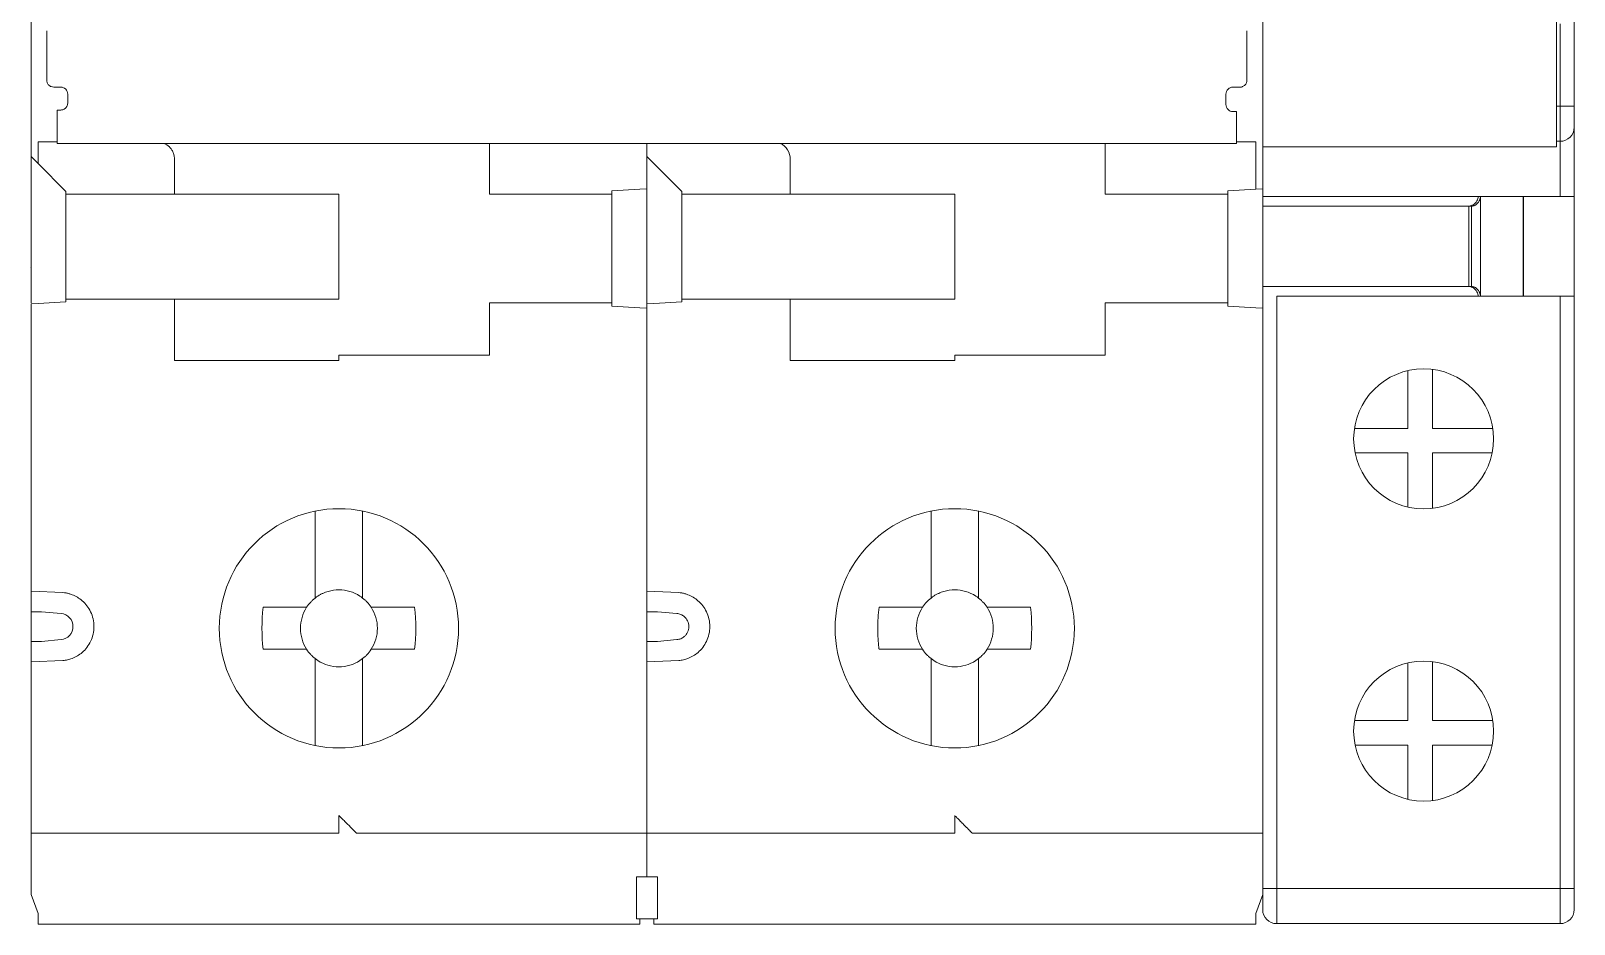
# Model space of a CAD drawing. Header units: millimetres. Extents: x 42222 to 59290, y 36233 to 38835.
# Drawn here: x 52190.38 to 52234.49, y 37369.91 to 37395.43 of the extents above; entities that cross this region are included whole.
import ezdxf

# ---------------------------------------------------------------- set-up
doc = ezdxf.new("R2010")
doc.units = ezdxf.units.MM
doc.set_wipeout_variables(frame=1)
doc.layers.add('SI-ORMAR-Oprema', color=30, linetype='Continuous', lineweight=5)

# ---------------------------------------------------------------- blocks, each defined once
blk = doc.blocks.new('5SY4206')
blk.add_wipeout([(27361.124, 37300.705), (27361.124, 37302.455), (27361.324, 37303.004), (27361.324, 37303.305), (27378.524, 37303.305), (27378.524, 37303.155), (27378.924, 37303.155), (27378.924, 37303.305), (27396.124, 37303.305), (27396.324, 37302.455), (27396.324, 37214.355), (27396.124, 37213.805), (27396.124, 37213.505), (27378.924, 37213.505), (27378.924, 37213.655), (27378.524, 37213.655), (27378.524, 37213.505), (27361.324, 37213.505), (27361.324, 37213.806), (27361.124, 37214.355)])
for p, q in [((27361.574, 37239.023), (27361.574, 37237.615)), ((27395.874, 37237.615), (27395.874, 37239.023)), ((27361.974, 37237.415), (27361.774, 37237.415)), ((27395.674, 37237.415), (27395.474, 37237.415)), ((27361.124, 37236.705), (27361.124, 37237.022)), ((27362.174, 37236.966), (27362.174, 37237.216)), ((27395.274, 37237.216), (27395.274, 37236.917)), ((27396.324, 37237.022), (27396.324, 37236.855)), ((27361.124, 37235.431), (27361.124, 37236.705)), ((27361.874, 37236.762), (27361.974, 37236.762)), ((27361.874, 37236.718), (27361.874, 37236.762)), ((27361.874, 37236.718), (27361.874, 37236.628)), ((27395.474, 37236.718), (27395.574, 37236.718)), ((27395.574, 37236.628), (27395.574, 37236.718)), ((27396.324, 37236.705), (27396.324, 37234.507)), ((27361.874, 37235.855), (27361.324, 37235.855)), ((27361.874, 37235.807), (27365.974, 37235.807)), ((27365.974, 37235.807), (27391.474, 37235.807)), ((27374.224, 37234.355), (27374.224, 37235.807)), ((27378.724, 37235.807), (27378.724, 37235.431)), ((27391.474, 37235.807), (27395.575, 37235.807)), ((27391.824, 37235.807), (27391.824, 37234.355)), ((27396.124, 37235.855), (27395.574, 37235.855)), ((27396.124, 37235.855), (27396.124, 37234.497)), ((27361.124, 37231.255), (27361.124, 37235.431)), ((27361.124, 37235.431), (27361.324, 37235.231)), ((27361.324, 37235.231), (27361.324, 37235.355)), ((27361.324, 37235.231), (27362.124, 37234.431)), ((27365.224, 37234.355), (27365.224, 37235.355)), ((27378.724, 37235.431), (27378.924, 37235.231)), ((27378.724, 37234.507), (27378.724, 37235.431)), ((27378.924, 37235.231), (27379.724, 37234.431)), ((27382.824, 37234.355), (27382.824, 37235.355)), ((27362.124, 37234.431), (27362.124, 37234.355)), ((27365.224, 37234.355), (27362.124, 37234.355)), ((27362.124, 37234.355), (27362.124, 37231.355)), ((27365.224, 37234.355), (27365.624, 37234.355)), ((27365.624, 37234.355), (27369.924, 37234.355)), ((27369.924, 37234.355), (27369.924, 37231.355)), ((27374.624, 37234.355), (27374.224, 37234.355)), ((27374.624, 37234.355), (27377.724, 37234.355)), ((27377.724, 37234.455), (27378.524, 37234.497)), ((27377.724, 37234.455), (27377.724, 37234.355)), ((27377.724, 37234.355), (27377.724, 37231.255)), ((27378.724, 37234.507), (27378.524, 37234.497)), ((27378.724, 37234.507), (27378.724, 37231.255)), ((27379.724, 37234.431), (27379.724, 37234.355)), ((27379.724, 37234.355), (27382.824, 37234.355)), ((27379.724, 37234.355), (27379.724, 37231.355)), ((27383.224, 37234.355), (27382.824, 37234.355)), ((27387.524, 37234.355), (27383.224, 37234.355)), ((27387.524, 37231.355), (27387.524, 37234.355)), ((27392.224, 37234.355), (27391.824, 37234.355)), ((27392.224, 37234.355), (27395.324, 37234.355)), ((27395.324, 37234.455), (27396.124, 37234.497)), ((27395.324, 37234.355), (27395.324, 37234.455)), ((27395.324, 37231.255), (27395.324, 37234.355)), ((27396.324, 37234.507), (27396.124, 37234.497)), ((27396.324, 37234.507), (27396.324, 37231.103)), ((27361.124, 37232.255), (27361.119, 37232.26)), ((27396.329, 37232.055), (27396.324, 37232.055)), ((27361.124, 37231.226), (27361.324, 37231.237)), ((27362.124, 37231.279), (27361.324, 37231.237)), ((27362.124, 37231.355), (27362.124, 37231.279)), ((27365.224, 37231.355), (27362.124, 37231.355)), ((27365.224, 37229.605), (27365.224, 37231.355)), ((27365.224, 37231.355), (27365.624, 37231.355)), ((27369.924, 37231.355), (27365.624, 37231.355)), ((27374.624, 37231.255), (27374.224, 37231.255)), ((27374.224, 37231.255), (27374.224, 37229.755)), ((27377.724, 37231.255), (27374.624, 37231.255)), ((27377.724, 37231.155), (27377.724, 37231.255)), ((27378.724, 37231.226), (27378.724, 37231.255)), ((27378.724, 37231.226), (27378.924, 37231.237)), ((27379.724, 37231.279), (27378.924, 37231.237)), ((27379.724, 37231.355), (27379.724, 37231.279)), ((27382.824, 37231.355), (27379.724, 37231.355)), ((27382.824, 37229.605), (27382.824, 37231.355)), ((27382.824, 37231.355), (27383.224, 37231.355)), ((27383.224, 37231.355), (27387.524, 37231.355)), ((27392.224, 37231.255), (27391.824, 37231.255)), ((27391.824, 37229.755), (27391.824, 37231.255)), ((27392.224, 37231.255), (27395.324, 37231.255)), ((27395.324, 37231.155), (27395.324, 37231.255)), ((27361.124, 37231.226), (27361.124, 37223.332)), ((27378.524, 37231.113), (27377.724, 37231.155)), ((27378.524, 37231.113), (27378.724, 37231.103)), ((27378.724, 37231.226), (27378.724, 37231.103)), ((27378.724, 37223.331), (27378.724, 37231.103)), ((27396.124, 37231.113), (27395.324, 37231.155)), ((27396.324, 37231.103), (27396.124, 37231.113)), ((27396.324, 37231.103), (27396.324, 37216.955)), ((27369.924, 37229.605), (27365.224, 37229.605)), ((27369.924, 37229.755), (27369.924, 37229.605)), ((27374.224, 37229.755), (27369.924, 37229.755)), ((27387.524, 37229.605), (27382.824, 37229.605)), ((27387.524, 37229.755), (27387.524, 37229.605)), ((27387.524, 37229.755), (27391.824, 37229.755)), ((27396.324, 37227.455), (27396.329, 37227.455)), ((27361.119, 37227.25), (27361.124, 37227.255)), ((27369.249, 37225.294), (27369.249, 37225.231)), ((27369.249, 37225.231), (27369.249, 37223.111)), ((27370.599, 37225.231), (27370.599, 37225.294)), ((27370.599, 37223.111), (27370.599, 37225.231)), ((27386.849, 37225.306), (27386.849, 37225.231)), ((27386.849, 37225.231), (27386.849, 37223.111)), ((27388.199, 37225.231), (27388.199, 37225.306)), ((27388.199, 37222.824), (27388.199, 37225.231)), ((27361.124, 37223.157), (27361.124, 37223.331)), ((27378.724, 37223.331), (27378.724, 37220.679)), ((27362.034, 37222.976), (27361.124, 37223.014)), ((27369.249, 37223.111), (27369.249, 37222.824)), ((27370.599, 37223.111), (27370.599, 37222.824)), ((27379.634, 37222.976), (27378.724, 37223.014)), ((27361.124, 37221.583), (27361.124, 37222.427)), ((27361.424, 37222.427), (27361.982, 37222.379)), ((27367.76, 37222.555), (27368.618, 37222.555)), ((27372.088, 37222.555), (27371.23, 37222.555)), ((27379.024, 37222.427), (27379.582, 37222.379)), ((27385.36, 37222.555), (27386.218, 37222.555)), ((27389.688, 37222.555), (27388.83, 37222.555)), ((27361.982, 37221.631), (27361.424, 37221.583)), ((27379.024, 37221.583), (27379.582, 37221.631)), ((27368.618, 37221.355), (27367.76, 37221.355)), ((27372.088, 37221.355), (27371.23, 37221.355)), ((27386.218, 37221.355), (27385.36, 37221.355)), ((27389.688, 37221.355), (27388.83, 37221.355)), ((27361.124, 37220.996), (27362.034, 37221.034)), ((27361.124, 37220.679), (27361.124, 37220.732)), ((27361.124, 37220.678), (27361.124, 37216.955)), ((27369.249, 37221.086), (27369.249, 37220.799)), ((27369.249, 37220.799), (27369.249, 37218.679)), ((27370.599, 37221.086), (27370.599, 37220.799)), ((27370.599, 37218.679), (27370.599, 37220.799)), ((27378.724, 37220.996), (27379.634, 37221.034)), ((27378.724, 37216.955), (27378.724, 37220.679)), ((27386.849, 37220.799), (27386.849, 37218.679)), ((27388.199, 37218.679), (27388.199, 37220.799)), ((27369.249, 37218.679), (27369.249, 37218.604)), ((27370.599, 37218.604), (27370.599, 37218.679)), ((27386.849, 37218.679), (27386.849, 37218.604)), ((27388.199, 37218.604), (27388.199, 37218.679)), ((27361.124, 37216.955), (27361.124, 37214.355)), ((27378.724, 37216.955), (27378.724, 37214.855)), ((27396.324, 37216.955), (27396.324, 37214.355)), ((27361.124, 37216.105), (27369.924, 37216.105)), ((27378.724, 37216.105), (27370.424, 37216.105)), ((27387.524, 37216.105), (27378.724, 37216.105)), ((27396.324, 37216.105), (27388.024, 37216.105)), ((27379.024, 37214.855), (27378.424, 37214.855)), ((27361.124, 37214.355), (27361.324, 37213.806)), ((27396.324, 37214.355), (27396.124, 37213.805)), ((27378.524, 37213.655), (27378.424, 37213.655)), ((27378.924, 37213.655), (27378.524, 37213.655)), ((27379.024, 37213.655), (27378.924, 37213.655)), ((27366.124, 37213.505), (27361.324, 37213.505)), ((27373.744, 37213.505), (27366.124, 37213.505)), ((27378.524, 37213.505), (27373.744, 37213.505)), ((27383.724, 37213.505), (27378.924, 37213.505)), ((27383.724, 37213.505), (27391.344, 37213.505)), ((27396.124, 37213.505), (27391.344, 37213.505))]:
    blk.add_line(p, q)
for centre in [(27369.924, 37221.955), (27387.524, 37221.955)]:
    blk.add_circle(centre, 3.418)
for centre, radius, start, end in [((27382.324, 37235.355), 0.5, 0, 64.7859), ((27369.924, 37221.955), 1.1, 123.0557, 133.0681), ((27369.924, 37221.955), 1.1, 46.9319, 56.9443), ((27387.524, 37221.955), 1.1, 123.0557, 133.0681), ((27387.524, 37221.955), 1.1, 46.9319, 56.9443), ((27369.924, 37221.955), 1.1, 136.9319, 146.9443), ((27369.924, 37221.955), 1.1, 135, 136.9319), ((27369.924, 37221.955), 1.1, 133.0681, 135), ((27369.924, 37221.955), 1.1, 33.0557, 43.0681), ((27387.524, 37221.955), 1.1, 136.9319, 146.9443), ((27387.524, 37221.955), 1.1, 135, 136.9319), ((27387.524, 37221.955), 1.1, 133.0681, 135), ((27387.524, 37221.955), 1.1, 45, 46.9319), ((27387.524, 37221.955), 1.1, 43.0681, 45), ((27387.524, 37221.955), 1.1, 33.0557, 43.0681), ((27369.924, 37221.955), 1.1, 213.0557, 223.0681), ((27369.924, 37221.955), 1.1, 223.0681, 225), ((27369.924, 37221.955), 1.1, 225, 226.9319), ((27369.924, 37221.955), 1.1, 226.9319, 236.9443), ((27369.924, 37221.955), 1.1, 303.0557, 313.0681), ((27369.924, 37221.955), 1.1, 315, 316.9319), ((27369.924, 37221.955), 1.1, 316.9319, 326.9443), ((27387.524, 37221.955), 1.1, 213.0557, 223.0681), ((27387.524, 37221.955), 1.1, 223.0681, 225), ((27387.524, 37221.955), 1.1, 225, 226.9319), ((27387.524, 37221.955), 1.1, 226.9319, 236.9443), ((27387.524, 37221.955), 1.1, 303.0557, 313.0681), ((27387.524, 37221.955), 1.1, 313.0681, 315), ((27387.524, 37221.955), 1.1, 315, 316.9319), ((27387.524, 37221.955), 1.1, 316.9319, 326.9443)]:
    blk.add_arc(centre, radius, start, end)
for points, knots in [([(27361.124, 37238.264), (27361.124, 37238.301), (27361.124, 37238.374), (27361.124, 37238.494), (27361.124, 37238.62), (27361.124, 37238.754), (27361.124, 37238.896), (27361.124, 37239.045), (27361.124, 37239.201), (27361.124, 37239.418), (27361.124, 37239.707), (27361.124, 37240.079), (27361.124, 37240.474), (27361.124, 37240.756), (27361.124, 37240.898)], [0, 0, 0, 0, 0.062728, 0.125271, 0.18769, 0.250045, 0.312396, 0.374804, 0.437328, 0.500029, 0.625194, 0.749922, 0.874696, 1, 1, 1, 1]), ([(27396.324, 37240.899), (27396.324, 37240.828), (27396.324, 37240.685), (27396.324, 37240.479), (27396.324, 37240.278), (27396.324, 37240.083), (27396.324, 37239.894), (27396.324, 37239.711), (27396.324, 37239.535), (27396.324, 37239.308), (27396.324, 37239.042), (27396.324, 37238.751), (27396.324, 37238.488), (27396.324, 37238.339), (27396.324, 37238.264)], [0, 0, 0, 0, 0.062728, 0.125272, 0.18769, 0.250045, 0.312396, 0.374803, 0.437328, 0.500029, 0.625194, 0.749922, 0.874696, 1, 1, 1, 1]), ([(27361.124, 37237.022), (27361.124, 37237.054), (27361.124, 37237.119), (27361.124, 37237.214), (27361.124, 37237.309), (27361.124, 37237.436), (27361.124, 37237.593), (27361.124, 37237.769), (27361.124, 37237.929), (27361.124, 37238.066), (27361.124, 37238.181), (27361.124, 37238.236), (27361.124, 37238.264)], [0, 0, 0, 0, 0.061391, 0.122427, 0.18342, 0.24468, 0.372209, 0.500076, 0.627605, 0.755472, 0.877481, 1, 1, 1, 1]), ([(27396.324, 37238.264), (27396.324, 37238.251), (27396.324, 37238.224), (27396.324, 37238.177), (27396.324, 37238.124), (27396.324, 37238.044), (27396.324, 37237.929), (27396.324, 37237.769), (27396.324, 37237.593), (27396.324, 37237.407), (27396.324, 37237.215), (27396.324, 37237.086), (27396.324, 37237.022)], [0, 0, 0, 0, 0.061391, 0.122427, 0.18342, 0.24468, 0.372209, 0.500076, 0.627605, 0.755472, 0.877481, 1, 1, 1, 1]), ([(27361.574, 37237.615), (27361.575, 37237.601), (27361.576, 37237.575), (27361.588, 37237.538), (27361.607, 37237.503), (27361.64, 37237.463), (27361.695, 37237.424), (27361.748, 37237.418), (27361.774, 37237.415)], [0, 0, 0, 0, 0.128148, 0.251094, 0.373747, 0.501054, 0.748354, 1, 1, 1, 1]), ([(27362.174, 37237.216), (27362.174, 37237.268), (27362.153, 37237.32), (27362.079, 37237.394), (27362.027, 37237.415), (27361.974, 37237.415)], [0, 0, 0, 0, 0.5, 0.5, 1, 1, 1, 1]), ([(27395.474, 37237.415), (27395.422, 37237.415), (27395.37, 37237.394), (27395.296, 37237.32), (27395.274, 37237.268), (27395.274, 37237.216)], [0, 0, 0, 0, 0.5, 0.5, 1, 1, 1, 1]), ([(27395.674, 37237.415), (27395.688, 37237.416), (27395.714, 37237.418), (27395.752, 37237.429), (27395.786, 37237.448), (27395.826, 37237.481), (27395.866, 37237.536), (27395.871, 37237.588), (27395.874, 37237.615)], [0, 0, 0, 0, 0.128148, 0.251094, 0.373747, 0.501054, 0.748354, 1, 1, 1, 1]), ([(27361.874, 37235.807), (27361.874, 37235.822), (27361.874, 37235.83), (27361.874, 37236.002), (27361.874, 37236.279), (27361.874, 37236.512), (27361.874, 37236.628)], [0, 0, 0, 0, 0.206145, 0.470763, 0.735381, 1, 1, 1, 1]), ([(27361.974, 37236.762), (27361.988, 37236.762), (27362.014, 37236.764), (27362.052, 37236.775), (27362.086, 37236.794), (27362.126, 37236.827), (27362.166, 37236.882), (27362.171, 37236.934), (27362.174, 37236.966)], [0, 0, 0, 0, 0.128148, 0.251094, 0.373747, 0.501054, 0.748354, 1, 1, 1, 1]), ([(27395.274, 37236.917), (27395.274, 37236.865), (27395.296, 37236.813), (27395.37, 37236.74), (27395.422, 37236.718), (27395.474, 37236.718)], [0, 0, 0, 0, 0.5, 0.5, 1, 1, 1, 1]), ([(27395.574, 37236.628), (27395.574, 37236.512), (27395.574, 37236.279), (27395.574, 37236.002), (27395.574, 37235.83), (27395.574, 37235.822), (27395.575, 37235.807)], [0, 0, 0, 0, 0.264619, 0.529237, 0.793855, 1, 1, 1, 1]), ([(27396.324, 37236.855), (27396.324, 37236.842), (27396.324, 37236.816), (27396.324, 37236.779), (27396.324, 37236.743), (27396.324, 37236.711), (27396.324, 37236.707), (27396.324, 37236.705)], [0, 0, 0, 0, 0.169382, 0.332374, 0.500748, 0.7482, 1, 1, 1, 1]), ([(27361.324, 37235.855), (27361.324, 37235.855), (27361.324, 37235.801), (27361.324, 37235.616), (27361.324, 37235.486), (27361.324, 37235.355)], [0, 0, 0, 0, 0.5, 0.5, 1, 1, 1, 1]), ([(27364.931, 37235.807), (27364.982, 37235.779), (27365.059, 37235.738), (27365.141, 37235.637), (27365.188, 37235.551), (27365.219, 37235.455), (27365.222, 37235.388), (27365.224, 37235.355)], [0, 0, 0, 0, 0.351287, 0.528122, 0.693874, 0.849103, 1, 1, 1, 1]), ([(27361.124, 37222.427), (27361.124, 37222.545), (27361.124, 37222.779), (27361.124, 37223.057), (27361.124, 37223.154), (27361.124, 37223.193)], [0, 0, 0, 0, 0.378161, 0.755931, 1, 1, 1, 1]), ([(27362.034, 37222.976), (27362.064, 37222.973), (27362.125, 37222.966), (27362.213, 37222.945), (27362.324, 37222.908), (27362.452, 37222.846), (27362.597, 37222.741), (27362.728, 37222.603), (27362.836, 37222.427), (27362.908, 37222.225), (27362.932, 37222.005), (27362.908, 37221.785), (27362.837, 37221.584), (27362.728, 37221.407), (27362.598, 37221.269), (27362.452, 37221.164), (27362.31, 37221.095), (27362.17, 37221.051), (27362.079, 37221.04), (27362.034, 37221.034)], [0, 0, 0, 0, 0.031513, 0.062834, 0.094232, 0.152293, 0.210532, 0.279327, 0.348301, 0.424071, 0.50002, 0.57579, 0.651739, 0.720534, 0.789508, 0.847569, 0.905809, 0.95275, 1, 1, 1, 1]), ([(27370.524, 37222.877), (27370.435, 37222.935), (27370.337, 37222.979), (27370.134, 37223.039), (27370.031, 37223.055), (27369.818, 37223.055), (27369.714, 37223.039), (27369.562, 37222.995), (27369.512, 37222.976), (27369.44, 37222.943), (27369.416, 37222.931), (27369.381, 37222.912), (27369.369, 37222.905), (27369.352, 37222.895), (27369.344, 37222.89), (27369.335, 37222.884), (27369.33, 37222.881), (27369.326, 37222.88), (27369.324, 37222.877)], [0, 0, 0, 0, 0.25, 0.25, 0.5, 0.5, 0.75, 0.75, 0.875, 0.875, 0.9375, 0.9375, 0.96875, 0.96875, 0.984375, 0.992188, 0.992188, 1, 1, 1, 1]), ([(27379.634, 37222.976), (27379.664, 37222.973), (27379.725, 37222.966), (27379.813, 37222.945), (27379.924, 37222.908), (27380.052, 37222.846), (27380.197, 37222.741), (27380.328, 37222.603), (27380.436, 37222.427), (27380.508, 37222.225), (27380.532, 37222.005), (27380.508, 37221.785), (27380.437, 37221.584), (27380.328, 37221.407), (27380.198, 37221.269), (27380.052, 37221.164), (27379.91, 37221.095), (27379.77, 37221.051), (27379.679, 37221.04), (27379.634, 37221.034)], [0, 0, 0, 0, 0.031513, 0.062834, 0.094232, 0.152293, 0.210532, 0.279327, 0.348301, 0.424071, 0.50002, 0.57579, 0.651739, 0.720534, 0.789508, 0.847569, 0.905809, 0.95275, 1, 1, 1, 1]), ([(27388.124, 37222.877), (27388.035, 37222.935), (27387.937, 37222.979), (27387.734, 37223.039), (27387.631, 37223.055), (27387.418, 37223.055), (27387.314, 37223.039), (27387.162, 37222.995), (27387.112, 37222.976), (27387.04, 37222.943), (27387.016, 37222.931), (27386.981, 37222.912), (27386.969, 37222.905), (27386.952, 37222.895), (27386.944, 37222.89), (27386.935, 37222.884), (27386.93, 37222.881), (27386.926, 37222.88), (27386.924, 37222.877)], [0, 0, 0, 0, 0.25, 0.25, 0.5, 0.5, 0.75, 0.75, 0.875, 0.875, 0.9375, 0.9375, 0.96875, 0.96875, 0.984375, 0.992187, 0.992187, 1, 1, 1, 1]), ([(27361.124, 37222.427), (27361.124, 37222.427), (27361.154, 37222.427), (27361.271, 37222.427), (27361.354, 37222.427), (27361.424, 37222.427)], [0, 0, 0, 0, 0.5, 0.5, 1, 1, 1, 1]), ([(27368.618, 37222.555), (27368.685, 37222.555), (27368.81, 37222.555), (27368.942, 37222.555), (27369.002, 37222.555)], [0, 0, 0, 0, 0.540007, 1, 1, 1, 1]), ([(27370.846, 37221.355), (27370.962, 37221.534), (27371.024, 37221.742), (27371.024, 37222.168), (27370.962, 37222.376), (27370.846, 37222.555)], [0, 0, 0, 0, 0.5, 0.5, 1, 1, 1, 1]), ([(27378.724, 37222.427), (27378.724, 37222.427), (27378.754, 37222.427), (27378.871, 37222.427), (27378.954, 37222.427), (27379.024, 37222.427)], [0, 0, 0, 0, 0.5, 0.5, 1, 1, 1, 1]), ([(27385.36, 37222.555), (27385.336, 37222.356), (27385.324, 37222.155), (27385.324, 37221.855), (27385.327, 37221.755), (27385.336, 37221.605), (27385.34, 37221.555), (27385.347, 37221.48), (27385.351, 37221.442), (27385.355, 37221.399), (27385.358, 37221.377), (27385.359, 37221.367), (27385.36, 37221.361), (27385.362, 37221.358), (27385.36, 37221.355)], [0, 0, 0, 0, 0.5, 0.5, 0.75, 0.75, 0.875, 0.875, 0.9375, 0.96875, 0.984375, 0.992188, 0.992188, 1, 1, 1, 1]), ([(27386.602, 37222.555), (27386.486, 37222.377), (27386.424, 37222.168), (27386.424, 37221.743), (27386.486, 37221.533), (27386.602, 37221.355)], [0, 0, 0, 0, 0.5, 0.5, 1, 1, 1, 1]), ([(27388.446, 37221.355), (27388.562, 37221.534), (27388.624, 37221.743), (27388.624, 37222.166), (27388.563, 37222.377), (27388.446, 37222.555)], [0, 0, 0, 0, 0.5, 0.5, 1, 1, 1, 1]), ([(27361.982, 37222.379), (27362.074, 37222.37), (27362.163, 37222.327), (27362.288, 37222.19), (27362.324, 37222.098), (27362.324, 37221.912), (27362.288, 37221.82), (27362.163, 37221.683), (27362.074, 37221.64), (27361.982, 37221.631)], [0, 0, 0, 0, 0.25, 0.25, 0.5, 0.5, 0.75, 0.75, 1, 1, 1, 1]), ([(27379.582, 37221.631), (27379.602, 37221.634), (27379.64, 37221.639), (27379.696, 37221.658), (27379.748, 37221.685), (27379.8, 37221.723), (27379.849, 37221.775), (27379.905, 37221.866), (27379.937, 37222.005), (27379.905, 37222.143), (27379.849, 37222.235), (27379.787, 37222.3), (27379.698, 37222.358), (27379.621, 37222.372), (27379.582, 37222.379)], [0, 0, 0, 0, 0.053559, 0.105722, 0.157796, 0.211095, 0.279916, 0.349203, 0.500308, 0.651412, 0.720233, 0.789521, 0.894347, 1, 1, 1, 1]), ([(27361.124, 37220.732), (27361.124, 37220.737), (27361.124, 37220.761), (27361.124, 37220.934), (27361.124, 37221.226), (27361.124, 37221.464), (27361.124, 37221.583)], [0, 0, 0, 0, 0.06983, 0.379482, 0.689581, 1, 1, 1, 1]), ([(27361.124, 37221.583), (27361.124, 37221.583), (27361.157, 37221.583), (27361.268, 37221.583), (27361.346, 37221.583), (27361.424, 37221.583)], [0, 0, 0, 0, 0.5, 0.5, 1, 1, 1, 1]), ([(27378.724, 37221.583), (27378.724, 37221.583), (27378.757, 37221.583), (27378.868, 37221.583), (27378.946, 37221.583), (27379.024, 37221.583)], [0, 0, 0, 0, 0.5, 0.5, 1, 1, 1, 1]), ([(27368.618, 37221.355), (27368.686, 37221.355), (27368.81, 37221.355), (27368.942, 37221.355), (27369.002, 37221.355)], [0, 0, 0, 0, 0.54278, 1, 1, 1, 1]), ([(27369.324, 37221.033), (27369.502, 37220.917), (27369.71, 37220.855), (27370.135, 37220.855), (27370.346, 37220.917), (27370.524, 37221.033)], [0, 0, 0, 0, 0.5, 0.5, 1, 1, 1, 1]), ([(27386.924, 37221.033), (27387.102, 37220.917), (27387.31, 37220.855), (27387.735, 37220.855), (27387.946, 37220.917), (27388.124, 37221.033)], [0, 0, 0, 0, 0.5, 0.5, 1, 1, 1, 1]), ([(27369.924, 37216.605), (27369.924, 37216.584), (27369.924, 37216.542), (27369.924, 37216.48), (27369.924, 37216.408), (27369.924, 37216.329), (27369.924, 37216.25), (27369.924, 37216.184), (27369.924, 37216.139), (27369.924, 37216.11), (27369.924, 37216.107), (27369.924, 37216.105)], [0, 0, 0, 0, 0.080758, 0.160392, 0.240099, 0.368585, 0.500066, 0.628554, 0.760036, 0.877963, 1, 1, 1, 1]), ([(27370.424, 37216.105), (27370.424, 37216.105), (27370.423, 37216.106), (27370.415, 37216.114), (27370.403, 37216.126), (27370.381, 37216.148), (27370.341, 37216.188), (27370.278, 37216.251), (27370.202, 37216.328), (27370.115, 37216.414), (27370.022, 37216.508), (27369.957, 37216.572), (27369.924, 37216.605)], [0, 0, 0, 0, 0.051851, 0.10362, 0.156261, 0.210683, 0.323967, 0.445967, 0.575521, 0.712834, 0.854621, 1, 1, 1, 1]), ([(27387.524, 37216.605), (27387.524, 37216.584), (27387.524, 37216.542), (27387.524, 37216.48), (27387.524, 37216.408), (27387.524, 37216.329), (27387.524, 37216.25), (27387.524, 37216.184), (27387.524, 37216.139), (27387.524, 37216.11), (27387.524, 37216.107), (27387.524, 37216.105)], [0, 0, 0, 0, 0.080758, 0.160392, 0.240099, 0.368585, 0.500066, 0.628554, 0.760036, 0.877963, 1, 1, 1, 1]), ([(27387.524, 37216.605), (27387.545, 37216.585), (27387.582, 37216.547), (27387.635, 37216.494), (27387.678, 37216.451), (27387.735, 37216.394), (27387.803, 37216.326), (27387.88, 37216.25), (27387.942, 37216.187), (27387.989, 37216.14), (27388.019, 37216.11), (27388.022, 37216.107), (27388.024, 37216.105)], [0, 0, 0, 0, 0.090531, 0.16862, 0.234268, 0.287481, 0.430984, 0.554468, 0.680793, 0.795506, 0.900919, 1, 1, 1, 1]), ([(27378.424, 37213.655), (27378.424, 37213.704), (27378.424, 37213.769), (27378.424, 37214.033), (27378.424, 37214.293), (27378.424, 37214.855)], [0.2858647, 0.2858647, 0.2858647, 0.2858647, 0.5, 0.5, 1, 1, 1, 1]), ([(27379.024, 37213.655), (27379.024, 37213.674), (27379.024, 37213.729), (27379.024, 37213.843), (27379.024, 37214.002), (27379.024, 37214.18), (27379.024, 37214.366), (27379.024, 37214.492), (27379.024, 37214.855)], [0.287427, 0.287427, 0.287427, 0.287427, 0.3699948, 0.5001298, 0.629921, 0.7600558, 0.879771, 1, 1, 1, 1]), ([(27361.324, 37213.505), (27361.324, 37213.506), (27361.324, 37213.508), (27361.324, 37213.52), (27361.324, 37213.543), (27361.324, 37213.584), (27361.324, 37213.648), (27361.324, 37213.724), (27361.324, 37213.779), (27361.324, 37213.806)], [0, 0, 0, 0, 0.0807576, 0.160392, 0.2400995, 0.3685854, 0.5000663, 0.6285535, 0.7387531, 0.7387531, 0.7387531, 0.7387531]), ([(27378.524, 37213.505), (27378.524, 37213.514), (27378.524, 37213.531), (27378.524, 37213.598), (27378.524, 37213.654), (27378.524, 37213.655)], [0, 0, 0, 0, 0.494587, 0.989166, 1, 1, 1, 1]), ([(27378.924, 37213.655), (27378.924, 37213.654), (27378.924, 37213.598), (27378.924, 37213.531), (27378.924, 37213.514), (27378.924, 37213.505)], [0, 0, 0, 0, 0.010834, 0.505413, 1, 1, 1, 1]), ([(27396.124, 37213.505), (27396.124, 37213.505), (27396.124, 37213.559), (27396.124, 37213.695), (27396.124, 37213.748), (27396.124, 37213.805)], [0, 0, 0, 0, 0.5, 0.5, 0.737757, 0.737757, 0.737757, 0.737757])]:
    blk.add_open_spline(points, degree=3, knots=knots)
for points in [[(27386.849, 37223.111), (27386.849, 37223.073), (27386.849, 37223.035), (27386.849, 37222.824)], [(27367.76, 37222.555), (27367.712, 37222.157), (27367.712, 37221.753), (27367.76, 37221.355)], [(27369.002, 37222.555), (27368.886, 37222.376), (27368.824, 37222.168), (27368.824, 37221.955)], [(27370.675, 37222.759), (27370.684, 37222.75), (27370.693, 37222.742), (27370.702, 37222.733)], [(27370.702, 37222.733), (27370.711, 37222.724), (27370.719, 37222.715), (27370.728, 37222.706)], [(27371.23, 37222.555), (27371.106, 37222.555), (27370.98, 37222.555), (27370.846, 37222.555)], [(27372.088, 37221.355), (27372.136, 37221.753), (27372.136, 37222.157), (27372.088, 37222.555)], [(27386.218, 37222.555), (27386.342, 37222.555), (27386.468, 37222.555), (27386.602, 37222.555)], [(27388.83, 37222.555), (27388.706, 37222.555), (27388.58, 37222.555), (27388.446, 37222.555)], [(27389.688, 37222.555), (27389.736, 37222.157), (27389.736, 37221.753), (27389.688, 37221.355)], [(27368.824, 37221.955), (27368.824, 37221.743), (27368.887, 37221.532), (27369.002, 37221.355)], [(27370.702, 37221.177), (27370.693, 37221.168), (27370.684, 37221.16), (27370.675, 37221.151)], [(27370.846, 37221.355), (27370.98, 37221.355), (27371.106, 37221.355), (27371.23, 37221.355)], [(27386.218, 37221.355), (27386.342, 37221.355), (27386.468, 37221.355), (27386.602, 37221.355)], [(27388.446, 37221.355), (27388.58, 37221.355), (27388.706, 37221.355), (27388.83, 37221.355)], [(27386.849, 37221.086), (27386.849, 37220.875), (27386.849, 37220.837), (27386.849, 37220.799)], [(27388.199, 37221.086), (27388.199, 37220.875), (27388.199, 37220.837), (27388.199, 37220.799)]]:
    blk.add_open_spline(points, degree=3)
blk = doc.blocks.new('5ST3062')
blk.add_wipeout([(57363.241, 48570.044), (57363.241, 48570.644), (57363.241, 48570.644), (57363.27, 48570.792), (57363.352, 48570.92), (57363.491, 48571.014), (57363.641, 48571.044), (57371.741, 48571.044), (57371.896, 48571.013), (57372.025, 48570.926), (57372.039, 48570.911), (57372.108, 48570.803), (57372.141, 48570.644), (57372.141, 48482.244), (57372.141, 48481.644), (57372.111, 48481.49), (57372.021, 48481.357), (57371.898, 48481.276), (57371.741, 48481.244), (57363.641, 48481.244), (57363.492, 48481.273), (57363.366, 48481.353), (57363.27, 48481.496), (57363.241, 48481.644)])
at = {"linetype": 'Continuous', "lineweight": 5}
for p, q in [((57363.241, 48482.244), (57363.241, 48507.833)), ((57371.641, 48507.833), (57371.641, 48503.433)), ((57372.141, 48507.205), (57372.141, 48504.594)), ((57371.741, 48504.594), (57371.741, 48506.95)), ((57371.641, 48504.594), (57371.741, 48504.594)), ((57372.141, 48504.594), (57371.741, 48504.594)), ((57371.741, 48503.594), (57371.741, 48504.594)), ((57372.141, 48504.594), (57372.141, 48503.994)), ((57371.641, 48503.594), (57371.741, 48503.594)), ((57371.741, 48502.019), (57371.741, 48503.594)), ((57372.141, 48503.994), (57372.141, 48502.019)), ((57363.241, 48503.433), (57371.641, 48503.433)), ((57363.241, 48502.019), (57371.741, 48502.019)), ((57369.468, 48502.019), (57369.468, 48499.169)), ((57370.689, 48502.019), (57370.689, 48499.169)), ((57370.691, 48502.019), (57370.691, 48499.169)), ((57372.141, 48502.019), (57371.741, 48502.019)), ((57372.141, 48502.019), (57372.141, 48499.169)), ((57363.241, 48501.744), (57369.134, 48501.744)), ((57369.134, 48501.744), (57369.206, 48501.744)), ((57369.134, 48501.744), (57369.134, 48499.444)), ((57369.206, 48501.744), (57369.206, 48499.444)), ((57369.22, 48501.744), (57369.206, 48501.744)), ((57369.134, 48499.444), (57363.241, 48499.444)), ((57369.206, 48499.444), (57369.134, 48499.444)), ((57369.22, 48499.444), (57369.206, 48499.444)), ((57363.641, 48499.169), (57371.741, 48499.169)), ((57363.641, 48482.244), (57363.641, 48499.169)), ((57371.741, 48499.169), (57372.141, 48499.169)), ((57371.741, 48482.244), (57371.741, 48499.169)), ((57372.141, 48499.169), (57372.141, 48482.244)), ((57367.39, 48497.042), (57367.39, 48495.394)), ((57368.09, 48497.078), (57368.09, 48495.394)), ((57365.864, 48495.394), (57367.39, 48495.394)), ((57368.09, 48495.394), (57369.819, 48495.394)), ((57367.39, 48494.694), (57365.882, 48494.694)), ((57367.39, 48494.694), (57367.39, 48493.145)), ((57368.09, 48493.109), (57368.09, 48494.694)), ((57369.801, 48494.694), (57368.09, 48494.694)), ((57367.39, 48488.692), (57367.39, 48487.044)), ((57368.09, 48488.728), (57368.09, 48487.044)), ((57365.864, 48487.044), (57367.39, 48487.044)), ((57368.09, 48487.044), (57369.819, 48487.044)), ((57365.882, 48486.344), (57367.39, 48486.344)), ((57367.39, 48486.344), (57367.39, 48484.795)), ((57368.09, 48484.759), (57368.09, 48486.344)), ((57369.801, 48486.344), (57368.09, 48486.344)), ((57363.241, 48481.644), (57363.241, 48482.244)), ((57363.641, 48482.244), (57363.241, 48482.244)), ((57363.641, 48482.244), (57371.741, 48482.244)), ((57363.641, 48481.244), (57363.641, 48482.244)), ((57372.141, 48482.244), (57371.741, 48482.244)), ((57371.741, 48481.244), (57371.741, 48482.244)), ((57372.141, 48482.244), (57372.141, 48481.644)), ((57363.641, 48481.244), (57371.741, 48481.244))]:
    blk.add_line(p, q, dxfattribs=at)
for centre in [(57367.841, 48495.094), (57367.841, 48486.744)]:
    blk.add_circle(centre, 2, dxfattribs=at)
for centre, start, end in [((57371.741, 48503.994), 270, 0), ((57363.641, 48481.644), 180, 270), ((57371.741, 48481.644), 270, 0)]:
    blk.add_arc(centre, 0.4, start, end, dxfattribs=at)
for points, knots in [([(57369.141, 48501.744), (57369.16, 48501.744), (57369.201, 48501.75), (57369.263, 48501.779), (57369.318, 48501.827), (57369.363, 48501.889), (57369.389, 48501.954), (57369.397, 48502), (57369.398, 48502.019)], [0, 0, 0, 0, 0.175586, 0.351172, 0.526758, 0.702344, 0.87793, 1, 1, 1, 1]), ([(57369.467, 48502.019), (57369.466, 48502.006), (57369.464, 48501.994), (57369.46, 48501.973), (57369.458, 48501.963), (57369.452, 48501.943), (57369.448, 48501.933), (57369.437, 48501.905), (57369.428, 48501.887), (57369.412, 48501.862), (57369.406, 48501.854), (57369.394, 48501.839), (57369.382, 48501.824), (57369.369, 48501.811), (57369.355, 48501.799), (57369.348, 48501.793), (57369.326, 48501.778), (57369.312, 48501.769), (57369.291, 48501.759), (57369.284, 48501.756), (57369.27, 48501.751), (57369.263, 48501.75), (57369.244, 48501.745), (57369.231, 48501.744), (57369.22, 48501.744)], [0, 0, 0, 0, 0.07828, 0.07828, 0.144117, 0.144117, 0.209954, 0.209954, 0.341628, 0.341628, 0.407465, 0.407465, 0.473303, 0.53914, 0.53914, 0.604977, 0.604977, 0.736651, 0.736651, 0.802488, 0.802488, 0.868326, 0.868326, 1, 1, 1, 1]), ([(57369.398, 48499.169), (57369.397, 48499.188), (57369.389, 48499.233), (57369.363, 48499.299), (57369.318, 48499.361), (57369.263, 48499.408), (57369.201, 48499.437), (57369.16, 48499.444), (57369.141, 48499.444)], [0, 0, 0, 0, 0.122057, 0.297646, 0.473234, 0.648823, 0.824411, 1, 1, 1, 1]), ([(57369.22, 48499.444), (57369.231, 48499.444), (57369.244, 48499.442), (57369.263, 48499.438), (57369.27, 48499.436), (57369.284, 48499.431), (57369.291, 48499.428), (57369.312, 48499.418), (57369.326, 48499.41), (57369.348, 48499.394), (57369.355, 48499.388), (57369.368, 48499.376), (57369.382, 48499.363), (57369.394, 48499.349), (57369.406, 48499.333), (57369.412, 48499.325), (57369.428, 48499.3), (57369.437, 48499.282), (57369.448, 48499.254), (57369.452, 48499.244), (57369.458, 48499.225), (57369.46, 48499.215), (57369.464, 48499.193), (57369.466, 48499.181), (57369.467, 48499.169)], [0, 0, 0, 0, 0.131674, 0.131674, 0.197511, 0.197511, 0.263348, 0.263348, 0.395022, 0.395022, 0.46086, 0.46086, 0.526697, 0.592534, 0.592534, 0.658371, 0.658371, 0.790045, 0.790045, 0.855882, 0.855882, 0.921719, 0.921719, 1, 1, 1, 1])]:
    blk.add_open_spline(points, degree=3, knots=knots, dxfattribs=at)
blk = doc.blocks.new('*U162')
at = {"ltscale": 0.25}
blk.add_blockref('5SY4206', (-27383.172, -37258.411), dxfattribs=at)
blk.add_blockref('5ST3062', (-57350.089, -48526.137), dxfattribs=at)
blk = doc.blocks.new('*U161')
at = {"layer": 'SI-ORMAR-Oprema', "color": 0, "linetype": 'ByBlock', "lineweight": -2, "transparency": 16777216}
blk.add_blockref('*U162', (0, 0), dxfattribs=at)

msp = doc.modelspace()

# ---------------------------------------------------------------- block references
at = {"layer": 'SI-ORMAR-Oprema'}
msp.add_blockref('*U161', (52212.435, 37414.818), dxfattribs=at)

doc.saveas('drawing.dxf')
